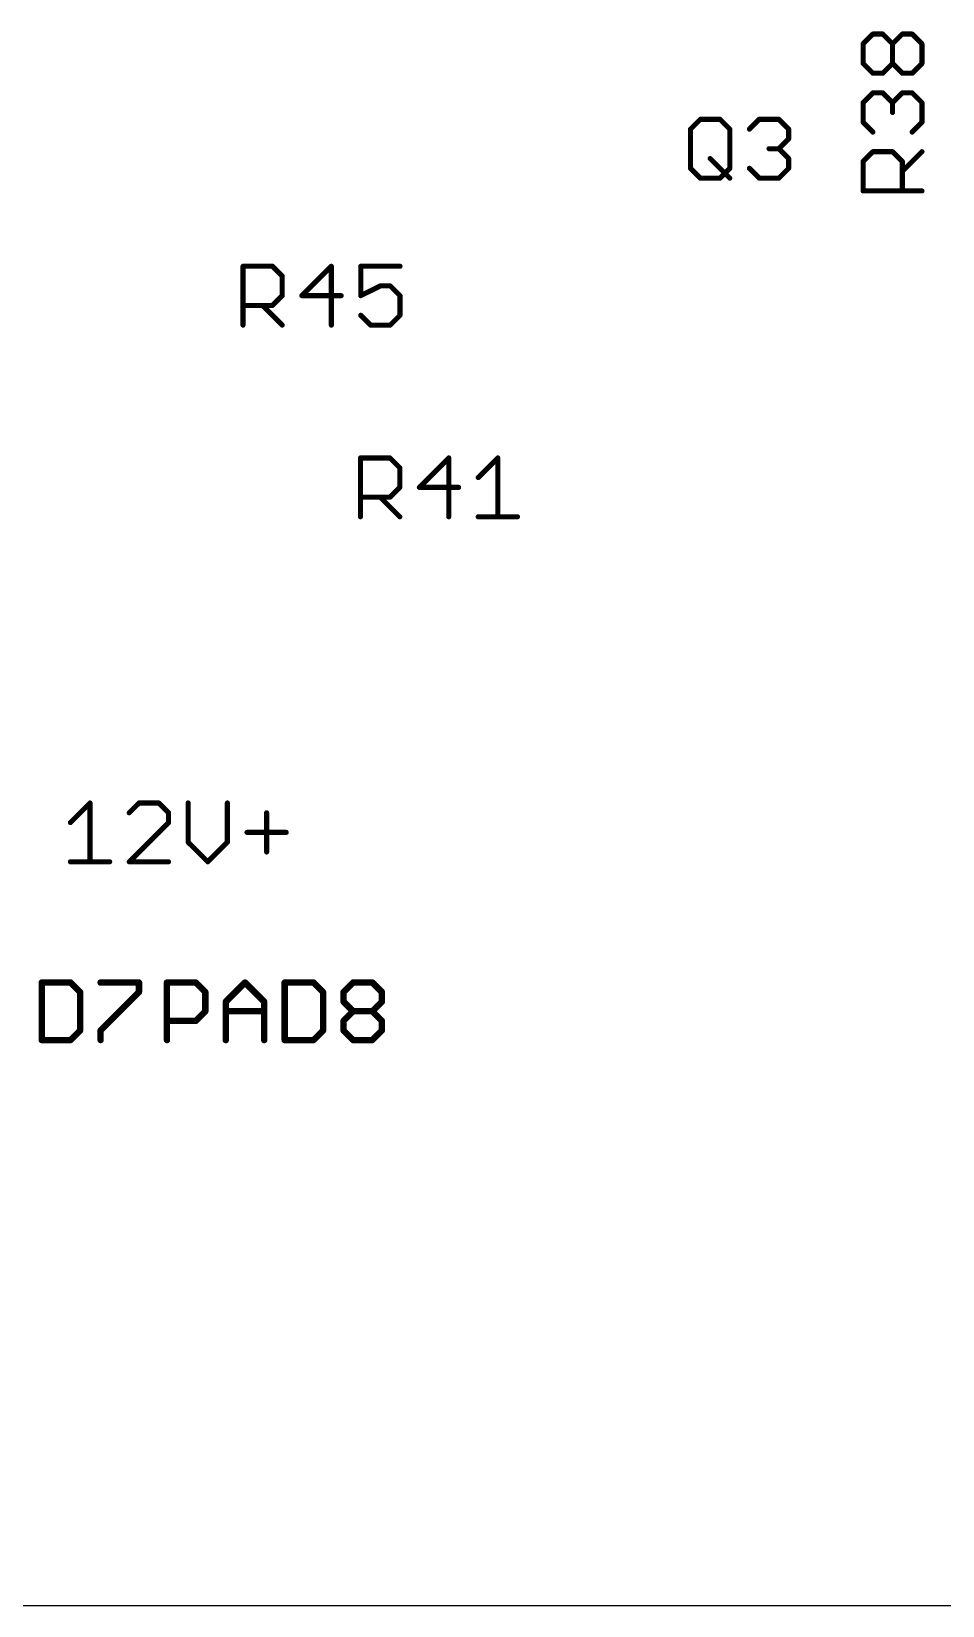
# Model space of a CAD drawing. Extents: x 0 to 11.2, y 0 to 11.2.
# Drawn here: x 4.152 to 4.864, y 0 to 1.232 of the extents above; entities that cross this region are included whole.
import ezdxf

# ---------------------------------------------------------------- set-up
doc = ezdxf.new("R2010")
doc.units = 0
doc.layers.add('20', color=53, linetype='CONTINUOUS')
doc.layers.add('25', color=253, linetype='CONTINUOUS')

msp = doc.modelspace()

# ---------------------------------------------------------------- linework, layer by layer
at = {"layer": '20'}
msp.add_line((0, 0), (11.21, 0), dxfattribs=at)
at = {"layer": '25'}
for points, const_width in [([(4.801961, 1.222098), (4.809634, 1.229771)], 0.004), ([(4.809634, 1.229771), (4.817307, 1.229771)], 0.004), ([(4.817307, 1.229771), (4.82498, 1.222098)], 0.004), ([(4.82498, 1.222098), (4.832654, 1.229771)], 0.004), ([(4.832654, 1.229771), (4.840327, 1.229771)], 0.004), ([(4.840327, 1.229771), (4.848, 1.222098)], 0.004), ([(4.801961, 1.206752), (4.801961, 1.222098)], 0.004), ([(4.82498, 1.206752), (4.82498, 1.222098)], 0.004), ([(4.848, 1.222098), (4.848, 1.206752)], 0.004), ([(4.809634, 1.199078), (4.801961, 1.206752)], 0.004), ([(4.82498, 1.206752), (4.817307, 1.199078)], 0.004), ([(4.832654, 1.199078), (4.82498, 1.206752)], 0.004), ([(4.848, 1.206752), (4.840327, 1.199078)], 0.004), ([(4.817307, 1.199078), (4.809634, 1.199078)], 0.004), ([(4.840327, 1.199078), (4.832654, 1.199078)], 0.004), ([(4.801961, 1.176059), (4.809634, 1.183732)], 0.004), ([(4.809634, 1.183732), (4.817307, 1.183732)], 0.004), ([(4.817307, 1.183732), (4.82498, 1.176059)], 0.004), ([(4.82498, 1.176059), (4.832654, 1.183732)], 0.004), ([(4.832654, 1.183732), (4.840327, 1.183732)], 0.004), ([(4.840327, 1.183732), (4.848, 1.176059)], 0.004), ([(4.801961, 1.160712), (4.801961, 1.176059)], 0.004), ([(4.82498, 1.176059), (4.82498, 1.168386)], 0.004), ([(4.848, 1.176059), (4.848, 1.160712)], 0.004), ([(4.667, 1.155366), (4.674673, 1.163039)], 0.004), ([(4.674673, 1.163039), (4.69002, 1.163039)], 0.004), ([(4.69002, 1.163039), (4.697693, 1.155366)], 0.004), ([(4.713039, 1.155366), (4.720712, 1.163039)], 0.004), ([(4.720712, 1.163039), (4.736059, 1.163039)], 0.004), ([(4.736059, 1.163039), (4.743732, 1.155366)], 0.004), ([(4.809634, 1.153039), (4.801961, 1.160712)], 0.004), ([(4.848, 1.160712), (4.840327, 1.153039)], 0.004), ([(4.667, 1.124673), (4.667, 1.155366)], 0.004), ([(4.697693, 1.155366), (4.697693, 1.124673)], 0.004), ([(4.743732, 1.147693), (4.736059, 1.14002)], 0.004), ([(4.743732, 1.155366), (4.743732, 1.147693)], 0.004), ([(4.682346, 1.132346), (4.697693, 1.117)], 0.004), ([(4.736059, 1.14002), (4.728386, 1.14002)], 0.004), ([(4.736059, 1.14002), (4.743732, 1.132346)], 0.004), ([(4.743732, 1.132346), (4.743732, 1.124673)], 0.004), ([(4.801961, 1.13002), (4.809634, 1.137693)], 0.004), ([(4.809634, 1.137693), (4.82498, 1.137693)], 0.004), ([(4.82498, 1.137693), (4.832654, 1.13002)], 0.004), ([(4.832654, 1.122346), (4.848, 1.137693)], 0.004), ([(4.674673, 1.117), (4.667, 1.124673)], 0.004), ([(4.697693, 1.124673), (4.69002, 1.117)], 0.004), ([(4.720712, 1.117), (4.713039, 1.124673)], 0.004), ([(4.743732, 1.124673), (4.736059, 1.117)], 0.004), ([(4.801961, 1.107), (4.801961, 1.13002)], 0.004), ([(4.832654, 1.13002), (4.832654, 1.107)], 0.004), ([(4.69002, 1.117), (4.674673, 1.117)], 0.004), ([(4.736059, 1.117), (4.720712, 1.117)], 0.004), ([(4.848, 1.107), (4.801961, 1.107)], 0.004), ([(4.317, 1.002), (4.317, 1.048039)], 0.004), ([(4.317, 1.048039), (4.34002, 1.048039)], 0.004), ([(4.34002, 1.048039), (4.347693, 1.040366)], 0.004), ([(4.386059, 1.048039), (4.363039, 1.02502)], 0.004), ([(4.386059, 1.002), (4.386059, 1.048039)], 0.004), ([(4.439771, 1.048039), (4.409078, 1.048039)], 0.004), ([(4.409078, 1.048039), (4.409078, 1.02502)], 0.004), ([(4.347693, 1.040366), (4.347693, 1.02502)], 0.004), ([(4.409078, 1.02502), (4.424425, 1.032693)], 0.004), ([(4.424425, 1.032693), (4.432098, 1.032693)], 0.004), ([(4.432098, 1.032693), (4.439771, 1.02502)], 0.004), ([(4.347693, 1.02502), (4.34002, 1.017346)], 0.004), ([(4.363039, 1.02502), (4.393732, 1.02502)], 0.004), ([(4.439771, 1.02502), (4.439771, 1.009673)], 0.004), ([(4.34002, 1.017346), (4.317, 1.017346)], 0.004), ([(4.332346, 1.017346), (4.347693, 1.002)], 0.004), ([(4.416752, 1.002), (4.409078, 1.009673)], 0.004), ([(4.439771, 1.009673), (4.432098, 1.002)], 0.004), ([(4.432098, 1.002), (4.416752, 1.002)], 0.004), ([(4.408882, 0.852), (4.408882, 0.898039)], 0.004), ([(4.408882, 0.898039), (4.431902, 0.898039)], 0.004), ([(4.431902, 0.898039), (4.439575, 0.890366)], 0.004), ([(4.477941, 0.898039), (4.454921, 0.87502)], 0.004), ([(4.477941, 0.852), (4.477941, 0.898039)], 0.004), ([(4.500961, 0.882693), (4.516307, 0.898039)], 0.004), ([(4.516307, 0.898039), (4.516307, 0.852)], 0.004), ([(4.439575, 0.890366), (4.439575, 0.87502)], 0.004), ([(4.439575, 0.87502), (4.431902, 0.867346)], 0.004), ([(4.454921, 0.87502), (4.485614, 0.87502)], 0.004), ([(4.431902, 0.867346), (4.408882, 0.867346)], 0.004), ([(4.424228, 0.867346), (4.439575, 0.852)], 0.004), ([(4.500961, 0.852), (4.531653, 0.852)], 0.004), ([(4.182, 0.612693), (4.197346, 0.628039)], 0.004), ([(4.197346, 0.628039), (4.197346, 0.582)], 0.004), ([(4.235712, 0.628039), (4.228039, 0.620366)], 0.004), ([(4.251059, 0.628039), (4.235712, 0.628039)], 0.004), ([(4.258732, 0.620366), (4.251059, 0.628039)], 0.004), ([(4.274078, 0.628039), (4.274078, 0.597346)], 0.004), ([(4.304771, 0.597346), (4.304771, 0.628039)], 0.004), ([(4.258732, 0.612693), (4.258732, 0.620366)], 0.004), ([(4.335464, 0.620366), (4.335464, 0.589673)], 0.004), ([(4.228039, 0.582), (4.258732, 0.612693)], 0.004), ([(4.320118, 0.60502), (4.350811, 0.60502)], 0.004), ([(4.274078, 0.597346), (4.289425, 0.582)], 0.004), ([(4.289425, 0.582), (4.304771, 0.597346)], 0.004), ([(4.182, 0.582), (4.212693, 0.582)], 0.004), ([(4.258732, 0.582), (4.228039, 0.582)], 0.004), ([(4.159578, 0.487538), (4.159578, 0.4425)], 0.005), ([(4.182098, 0.487538), (4.159578, 0.487538)], 0.005), ([(4.189604, 0.480032), (4.182098, 0.487538)], 0.005), ([(4.189604, 0.450006), (4.189604, 0.480032)], 0.005), ([(4.205618, 0.487538), (4.235643, 0.487538)], 0.005), ([(4.235643, 0.480032), (4.205618, 0.450006)], 0.005), ([(4.235643, 0.487538), (4.235643, 0.480032)], 0.005), ([(4.2575, 0.4425), (4.2575, 0.487538)], 0.005), ([(4.2575, 0.487538), (4.280019, 0.487538)], 0.005), ([(4.280019, 0.487538), (4.287526, 0.480032)], 0.005), ([(4.287526, 0.480032), (4.287526, 0.465019)], 0.005), ([(4.303539, 0.472526), (4.318552, 0.487538)], 0.005), ([(4.318552, 0.487538), (4.333565, 0.472526)], 0.005), ([(4.349578, 0.487538), (4.349578, 0.4425)], 0.005), ([(4.372098, 0.487538), (4.349578, 0.487538)], 0.005), ([(4.379604, 0.480032), (4.372098, 0.487538)], 0.005), ([(4.379604, 0.450006), (4.379604, 0.480032)], 0.005), ([(4.395618, 0.480032), (4.403124, 0.487538)], 0.005), ([(4.395618, 0.472526), (4.395618, 0.480032)], 0.005), ([(4.403124, 0.487538), (4.418137, 0.487538)], 0.005), ([(4.418137, 0.487538), (4.425643, 0.480032)], 0.005), ([(4.425643, 0.480032), (4.425643, 0.472526)], 0.005), ([(4.303539, 0.4425), (4.303539, 0.472526)], 0.005), ([(4.333565, 0.472526), (4.333565, 0.4425)], 0.005), ([(4.403124, 0.465019), (4.395618, 0.472526)], 0.005), ([(4.425643, 0.472526), (4.418137, 0.465019)], 0.005), ([(4.280019, 0.457513), (4.2575, 0.457513)], 0.005), ([(4.287526, 0.465019), (4.280019, 0.457513)], 0.005), ([(4.303539, 0.465019), (4.333565, 0.465019)], 0.005), ([(4.395618, 0.457513), (4.403124, 0.465019)], 0.005), ([(4.395618, 0.450006), (4.395618, 0.457513)], 0.005), ([(4.403124, 0.465019), (4.418137, 0.465019)], 0.005), ([(4.418137, 0.465019), (4.425643, 0.457513)], 0.005), ([(4.425643, 0.457513), (4.425643, 0.450006)], 0.005), ([(4.159578, 0.4425), (4.182098, 0.4425)], 0.005), ([(4.182098, 0.4425), (4.189604, 0.450006)], 0.005), ([(4.205618, 0.450006), (4.205618, 0.4425)], 0.005), ([(4.349578, 0.4425), (4.372098, 0.4425)], 0.005), ([(4.372098, 0.4425), (4.379604, 0.450006)], 0.005), ([(4.403124, 0.4425), (4.395618, 0.450006)], 0.005), ([(4.418137, 0.4425), (4.403124, 0.4425)], 0.005), ([(4.425643, 0.450006), (4.418137, 0.4425)], 0.005)]:
    msp.add_lwpolyline(points, dxfattribs=dict(at, const_width=const_width))
for points, const_width in [([(4.802961, 1.222098, 1), (4.800961, 1.222098)], 0.002), ([(4.801254, 1.222805, 1), (4.802668, 1.221391)], 0.002), ([(4.809634, 1.230771, 1), (4.809634, 1.228771)], 0.002), ([(4.810341, 1.229064, 1), (4.808927, 1.230478)], 0.002), ([(4.818014, 1.230478, 1), (4.8166, 1.229064)], 0.002), ([(4.817307, 1.228771, 1), (4.817307, 1.230771)], 0.002), ([(4.82598, 1.222098, 1), (4.82398, 1.222098)], 0.002), ([(4.824273, 1.222805, 1), (4.825688, 1.221391)], 0.002), ([(4.824273, 1.221391, 1), (4.825688, 1.222805)], 0.002), ([(4.832654, 1.230771, 1), (4.832654, 1.228771)], 0.002), ([(4.833361, 1.229064, 1), (4.831947, 1.230478)], 0.002), ([(4.841034, 1.230478, 1), (4.83962, 1.229064)], 0.002), ([(4.840327, 1.228771, 1), (4.840327, 1.230771)], 0.002), ([(4.849, 1.222098, 1), (4.847, 1.222098)], 0.002), ([(4.847293, 1.221391, 1), (4.848707, 1.222805)], 0.002), ([(4.802668, 1.207459, 1), (4.801254, 1.206044)], 0.002), ([(4.800961, 1.206752, 1), (4.802961, 1.206752)], 0.002), ([(4.825688, 1.207459, 1), (4.824273, 1.206044)], 0.002), ([(4.82398, 1.206752, 1), (4.82598, 1.206752)], 0.002), ([(4.825688, 1.206044, 1), (4.824273, 1.207459)], 0.002), ([(4.847, 1.206752, 1), (4.849, 1.206752)], 0.002), ([(4.848707, 1.206044, 1), (4.847293, 1.207459)], 0.002), ([(4.809634, 1.200078, 1), (4.809634, 1.198078)], 0.002), ([(4.808927, 1.198371, 1), (4.810341, 1.199786)], 0.002), ([(4.8166, 1.199786, 1), (4.818014, 1.198371)], 0.002), ([(4.817307, 1.198078, 1), (4.817307, 1.200078)], 0.002), ([(4.832654, 1.200078, 1), (4.832654, 1.198078)], 0.002), ([(4.831947, 1.198371, 1), (4.833361, 1.199786)], 0.002), ([(4.83962, 1.199786, 1), (4.841034, 1.198371)], 0.002), ([(4.840327, 1.198078, 1), (4.840327, 1.200078)], 0.002), ([(4.809634, 1.184732, 1), (4.809634, 1.182732)], 0.002), ([(4.810341, 1.183025, 1), (4.808927, 1.184439)], 0.002), ([(4.818014, 1.184439, 1), (4.8166, 1.183025)], 0.002), ([(4.817307, 1.182732, 1), (4.817307, 1.184732)], 0.002), ([(4.832654, 1.184732, 1), (4.832654, 1.182732)], 0.002), ([(4.833361, 1.183025, 1), (4.831947, 1.184439)], 0.002), ([(4.841034, 1.184439, 1), (4.83962, 1.183025)], 0.002), ([(4.840327, 1.182732, 1), (4.840327, 1.184732)], 0.002), ([(4.802961, 1.176059, 1), (4.800961, 1.176059)], 0.002), ([(4.801254, 1.176766, 1), (4.802668, 1.175352)], 0.002), ([(4.82598, 1.176059, 1), (4.82398, 1.176059)], 0.002), ([(4.824273, 1.176766, 1), (4.825688, 1.175352)], 0.002), ([(4.824273, 1.175352, 1), (4.825688, 1.176766)], 0.002), ([(4.849, 1.176059, 1), (4.847, 1.176059)], 0.002), ([(4.847293, 1.175352, 1), (4.848707, 1.176766)], 0.002), ([(4.674673, 1.164039, 1), (4.674673, 1.162039)], 0.002), ([(4.67538, 1.162332, 1), (4.673966, 1.163746)], 0.002), ([(4.690727, 1.163746, 1), (4.689312, 1.162332)], 0.002), ([(4.69002, 1.162039, 1), (4.69002, 1.164039)], 0.002), ([(4.720712, 1.164039, 1), (4.720712, 1.162039)], 0.002), ([(4.721419, 1.162332, 1), (4.720005, 1.163746)], 0.002), ([(4.736766, 1.163746, 1), (4.735352, 1.162332)], 0.002), ([(4.736059, 1.162039, 1), (4.736059, 1.164039)], 0.002), ([(4.802668, 1.161419, 1), (4.801254, 1.160005)], 0.002), ([(4.800961, 1.160712, 1), (4.802961, 1.160712)], 0.002), ([(4.82398, 1.168386, 1), (4.82598, 1.168386)], 0.002), ([(4.847, 1.160712, 1), (4.849, 1.160712)], 0.002), ([(4.848707, 1.160005, 1), (4.847293, 1.161419)], 0.002), ([(4.668, 1.155366, 1), (4.666, 1.155366)], 0.002), ([(4.666293, 1.156073, 1), (4.667707, 1.154659)], 0.002), ([(4.698693, 1.155366, 1), (4.696693, 1.155366)], 0.002), ([(4.696986, 1.154659, 1), (4.6984, 1.156073)], 0.002), ([(4.712332, 1.156073, 1), (4.713746, 1.154659)], 0.002), ([(4.744732, 1.155366, 1), (4.742732, 1.155366)], 0.002), ([(4.742732, 1.147693, 1), (4.744732, 1.147693)], 0.002), ([(4.743025, 1.154659, 1), (4.744439, 1.156073)], 0.002), ([(4.744439, 1.146986, 1), (4.743025, 1.1484)], 0.002), ([(4.808927, 1.152332, 1), (4.810341, 1.153746)], 0.002), ([(4.83962, 1.153746, 1), (4.841034, 1.152332)], 0.002), ([(4.683053, 1.133053, 1), (4.681639, 1.131639)], 0.002), ([(4.728386, 1.14102, 1), (4.728386, 1.13902)], 0.002), ([(4.736766, 1.140727, 1), (4.735352, 1.139312)], 0.002), ([(4.735352, 1.140727, 1), (4.736766, 1.139312)], 0.002), ([(4.736059, 1.13902, 1), (4.736059, 1.14102)], 0.002), ([(4.744732, 1.132346, 1), (4.742732, 1.132346)], 0.002), ([(4.743025, 1.131639, 1), (4.744439, 1.133053)], 0.002), ([(4.809634, 1.138693, 1), (4.809634, 1.136693)], 0.002), ([(4.810341, 1.136986, 1), (4.808927, 1.1384)], 0.002), ([(4.825688, 1.1384, 1), (4.824273, 1.136986)], 0.002), ([(4.82498, 1.136693, 1), (4.82498, 1.138693)], 0.002), ([(4.848707, 1.136986, 1), (4.847293, 1.1384)], 0.002), ([(4.667707, 1.12538, 1), (4.666293, 1.123966)], 0.002), ([(4.666, 1.124673, 1), (4.668, 1.124673)], 0.002), ([(4.696693, 1.124673, 1), (4.698693, 1.124673)], 0.002), ([(4.6984, 1.123966, 1), (4.696986, 1.12538)], 0.002), ([(4.713746, 1.12538, 1), (4.712332, 1.123966)], 0.002), ([(4.742732, 1.124673, 1), (4.744732, 1.124673)], 0.002), ([(4.744439, 1.123966, 1), (4.743025, 1.12538)], 0.002), ([(4.802961, 1.13002, 1), (4.800961, 1.13002)], 0.002), ([(4.801254, 1.130727, 1), (4.802668, 1.129312)], 0.002), ([(4.833654, 1.13002, 1), (4.831654, 1.13002)], 0.002), ([(4.831947, 1.123053, 1), (4.833361, 1.121639)], 0.002), ([(4.831947, 1.129312, 1), (4.833361, 1.130727)], 0.002), ([(4.674673, 1.118, 1), (4.674673, 1.116)], 0.002), ([(4.673966, 1.116293, 1), (4.67538, 1.117707)], 0.002), ([(4.689312, 1.117707, 1), (4.690727, 1.116293)], 0.002), ([(4.69002, 1.116, 1), (4.69002, 1.118)], 0.002), ([(4.696986, 1.116293, 1), (4.6984, 1.117707)], 0.002), ([(4.720712, 1.118, 1), (4.720712, 1.116)], 0.002), ([(4.720005, 1.116293, 1), (4.721419, 1.117707)], 0.002), ([(4.735352, 1.117707, 1), (4.736766, 1.116293)], 0.002), ([(4.736059, 1.116, 1), (4.736059, 1.118)], 0.002), ([(4.801961, 1.108, 1), (4.801961, 1.106)], 0.002), ([(4.848, 1.106, 1), (4.848, 1.108)], 0.002), ([(4.800961, 1.107, 1), (4.802961, 1.107)], 0.002), ([(4.831654, 1.107, 1), (4.833654, 1.107)], 0.002), ([(4.318, 1.048039, 1), (4.316, 1.048039)], 0.002), ([(4.317, 1.049039, 1), (4.317, 1.047039)], 0.002), ([(4.340727, 1.048746, 1), (4.339312, 1.047332)], 0.002), ([(4.34002, 1.047039, 1), (4.34002, 1.049039)], 0.002), ([(4.387059, 1.048039, 1), (4.385059, 1.048039)], 0.002), ([(4.386766, 1.047332, 1), (4.385352, 1.048746)], 0.002), ([(4.409078, 1.049039, 1), (4.409078, 1.047039)], 0.002), ([(4.410078, 1.048039, 1), (4.408078, 1.048039)], 0.002), ([(4.439771, 1.047039, 1), (4.439771, 1.049039)], 0.002), ([(4.348693, 1.040366, 1), (4.346693, 1.040366)], 0.002), ([(4.346986, 1.039659, 1), (4.3484, 1.041073)], 0.002), ([(4.424425, 1.033693, 1), (4.424425, 1.031693)], 0.002), ([(4.424872, 1.031798, 1), (4.423978, 1.033587)], 0.002), ([(4.432805, 1.0334, 1), (4.431391, 1.031986)], 0.002), ([(4.432098, 1.031693, 1), (4.432098, 1.033693)], 0.002), ([(4.346693, 1.02502, 1), (4.348693, 1.02502)], 0.002), ([(4.3484, 1.024312, 1), (4.346986, 1.025727)], 0.002), ([(4.363039, 1.02602, 1), (4.363039, 1.02402)], 0.002), ([(4.362332, 1.025727, 1), (4.363746, 1.024312)], 0.002), ([(4.393732, 1.02402, 1), (4.393732, 1.02602)], 0.002), ([(4.408631, 1.025914, 1), (4.409526, 1.024125)], 0.002), ([(4.408078, 1.02502, 1), (4.410078, 1.02502)], 0.002), ([(4.440771, 1.02502, 1), (4.438771, 1.02502)], 0.002), ([(4.439064, 1.024312, 1), (4.440478, 1.025727)], 0.002), ([(4.317, 1.018346, 1), (4.317, 1.016346)], 0.002), ([(4.333053, 1.018053, 1), (4.331639, 1.016639)], 0.002), ([(4.339312, 1.018053, 1), (4.340727, 1.016639)], 0.002), ([(4.34002, 1.016346, 1), (4.34002, 1.018346)], 0.002), ([(4.409786, 1.01038, 1), (4.408371, 1.008966)], 0.002), ([(4.438771, 1.009673, 1), (4.440771, 1.009673)], 0.002), ([(4.440478, 1.008966, 1), (4.439064, 1.01038)], 0.002), ([(4.316, 1.002, 1), (4.318, 1.002)], 0.002), ([(4.346986, 1.001293, 1), (4.3484, 1.002707)], 0.002), ([(4.385059, 1.002, 1), (4.387059, 1.002)], 0.002), ([(4.416752, 1.003, 1), (4.416752, 1.001)], 0.002), ([(4.416044, 1.001293, 1), (4.417459, 1.002707)], 0.002), ([(4.431391, 1.002707, 1), (4.432805, 1.001293)], 0.002), ([(4.432098, 1.001, 1), (4.432098, 1.003)], 0.002), ([(4.409882, 0.898039, 1), (4.407882, 0.898039)], 0.002), ([(4.408882, 0.899039, 1), (4.408882, 0.897039)], 0.002), ([(4.432609, 0.898746, 1), (4.431194, 0.897332)], 0.002), ([(4.431902, 0.897039, 1), (4.431902, 0.899039)], 0.002), ([(4.478941, 0.898039, 1), (4.476941, 0.898039)], 0.002), ([(4.478648, 0.897332, 1), (4.477234, 0.898746)], 0.002), ([(4.517307, 0.898039, 1), (4.515307, 0.898039)], 0.002), ([(4.517014, 0.897332, 1), (4.5156, 0.898746)], 0.002), ([(4.440575, 0.890366, 1), (4.438575, 0.890366)], 0.002), ([(4.438868, 0.889659, 1), (4.440282, 0.891073)], 0.002), ([(4.438575, 0.87502, 1), (4.440575, 0.87502)], 0.002), ([(4.440282, 0.874312, 1), (4.438868, 0.875727)], 0.002), ([(4.454921, 0.87602, 1), (4.454921, 0.87402)], 0.002), ([(4.454214, 0.875727, 1), (4.455628, 0.874312)], 0.002), ([(4.485614, 0.87402, 1), (4.485614, 0.87602)], 0.002), ([(4.500253, 0.8834, 1), (4.501668, 0.881986)], 0.002), ([(4.408882, 0.868346, 1), (4.408882, 0.866346)], 0.002), ([(4.424935, 0.868053, 1), (4.423521, 0.866639)], 0.002), ([(4.431194, 0.868053, 1), (4.432609, 0.866639)], 0.002), ([(4.431902, 0.866346, 1), (4.431902, 0.868346)], 0.002), ([(4.407882, 0.852, 1), (4.409882, 0.852)], 0.002), ([(4.438868, 0.851293, 1), (4.440282, 0.852707)], 0.002), ([(4.476941, 0.852, 1), (4.478941, 0.852)], 0.002), ([(4.500961, 0.853, 1), (4.500961, 0.851)], 0.002), ([(4.515307, 0.852, 1), (4.517307, 0.852)], 0.002), ([(4.531653, 0.851, 1), (4.531653, 0.853)], 0.002), ([(4.198346, 0.628039, 1), (4.196346, 0.628039)], 0.002), ([(4.198053, 0.627332, 1), (4.196639, 0.628746)], 0.002), ([(4.235712, 0.629039, 1), (4.235712, 0.627039)], 0.002), ([(4.236419, 0.627332, 1), (4.235005, 0.628746)], 0.002), ([(4.251766, 0.628746, 1), (4.250352, 0.627332)], 0.002), ([(4.251059, 0.627039, 1), (4.251059, 0.629039)], 0.002), ([(4.275078, 0.628039, 1), (4.273078, 0.628039)], 0.002), ([(4.305771, 0.628039, 1), (4.303771, 0.628039)], 0.002), ([(4.227332, 0.621073, 1), (4.228746, 0.619659)], 0.002), ([(4.259732, 0.620366, 1), (4.257732, 0.620366)], 0.002), ([(4.258025, 0.619659, 1), (4.259439, 0.621073)], 0.002), ([(4.336464, 0.620366, 1), (4.334464, 0.620366)], 0.002), ([(4.181293, 0.6134, 1), (4.182707, 0.611986)], 0.002), ([(4.257732, 0.612693, 1), (4.259732, 0.612693)], 0.002), ([(4.259439, 0.611986, 1), (4.258025, 0.6134)], 0.002), ([(4.320118, 0.60602, 1), (4.320118, 0.60402)], 0.002), ([(4.350811, 0.60402, 1), (4.350811, 0.60602)], 0.002), ([(4.274786, 0.598053, 1), (4.273371, 0.596639)], 0.002), ([(4.273078, 0.597346, 1), (4.275078, 0.597346)], 0.002), ([(4.303771, 0.597346, 1), (4.305771, 0.597346)], 0.002), ([(4.305478, 0.596639, 1), (4.304064, 0.598053)], 0.002), ([(4.182, 0.583, 1), (4.182, 0.581)], 0.002), ([(4.196346, 0.582, 1), (4.198346, 0.582)], 0.002), ([(4.212693, 0.581, 1), (4.212693, 0.583)], 0.002), ([(4.228039, 0.583, 1), (4.228039, 0.581)], 0.002), ([(4.227332, 0.582707, 1), (4.228746, 0.581293)], 0.002), ([(4.258732, 0.581, 1), (4.258732, 0.583)], 0.002), ([(4.288718, 0.582707, 1), (4.290132, 0.581293)], 0.002), ([(4.288718, 0.581293, 1), (4.290132, 0.582707)], 0.002), ([(4.334464, 0.589673, 1), (4.336464, 0.589673)], 0.002), ([(4.160828, 0.487538, 1), (4.158328, 0.487538)], 0.0025), ([(4.159578, 0.488788, 1), (4.159578, 0.486288)], 0.0025), ([(4.182982, 0.488422, 1), (4.181214, 0.486655)], 0.0025), ([(4.182098, 0.486288, 1), (4.182098, 0.488788)], 0.0025), ([(4.190854, 0.480032, 1), (4.188354, 0.480032)], 0.0025), ([(4.18872, 0.479148, 1), (4.190488, 0.480916)], 0.0025), ([(4.205618, 0.488788, 1), (4.205618, 0.486288)], 0.0025), ([(4.236893, 0.487538, 1), (4.234393, 0.487538)], 0.0025), ([(4.234393, 0.480032, 1), (4.236893, 0.480032)], 0.0025), ([(4.236527, 0.479148, 1), (4.234759, 0.480916)], 0.0025), ([(4.235643, 0.486288, 1), (4.235643, 0.488788)], 0.0025), ([(4.25875, 0.487538, 1), (4.25625, 0.487538)], 0.0025), ([(4.2575, 0.488788, 1), (4.2575, 0.486288)], 0.0025), ([(4.280903, 0.488422, 1), (4.279135, 0.486655)], 0.0025), ([(4.280019, 0.486288, 1), (4.280019, 0.488788)], 0.0025), ([(4.288776, 0.480032, 1), (4.286276, 0.480032)], 0.0025), ([(4.286642, 0.479148, 1), (4.288409, 0.480916)], 0.0025), ([(4.319436, 0.488422, 1), (4.317668, 0.486655)], 0.0025), ([(4.319436, 0.486655, 1), (4.317668, 0.488422)], 0.0025), ([(4.350828, 0.487538, 1), (4.348328, 0.487538)], 0.0025), ([(4.349578, 0.488788, 1), (4.349578, 0.486288)], 0.0025), ([(4.372982, 0.488422, 1), (4.371214, 0.486655)], 0.0025), ([(4.372098, 0.486288, 1), (4.372098, 0.488788)], 0.0025), ([(4.380854, 0.480032, 1), (4.378354, 0.480032)], 0.0025), ([(4.37872, 0.479148, 1), (4.380488, 0.480916)], 0.0025), ([(4.396868, 0.480032, 1), (4.394368, 0.480032)], 0.0025), ([(4.394734, 0.480916, 1), (4.396502, 0.479148)], 0.0025), ([(4.403124, 0.488788, 1), (4.403124, 0.486288)], 0.0025), ([(4.404008, 0.486655, 1), (4.40224, 0.488422)], 0.0025), ([(4.419021, 0.488422, 1), (4.417253, 0.486655)], 0.0025), ([(4.418137, 0.486288, 1), (4.418137, 0.488788)], 0.0025), ([(4.426893, 0.480032, 1), (4.424393, 0.480032)], 0.0025), ([(4.424759, 0.479148, 1), (4.426527, 0.480916)], 0.0025), ([(4.304789, 0.472526, 1), (4.302289, 0.472526)], 0.0025), ([(4.302655, 0.473409, 1), (4.304423, 0.471642)], 0.0025), ([(4.334815, 0.472526, 1), (4.332315, 0.472526)], 0.0025), ([(4.332681, 0.471642, 1), (4.334449, 0.473409)], 0.0025), ([(4.396502, 0.473409, 1), (4.394734, 0.471642)], 0.0025), ([(4.394368, 0.472526, 1), (4.396868, 0.472526)], 0.0025), ([(4.424393, 0.472526, 1), (4.426893, 0.472526)], 0.0025), ([(4.426527, 0.471642, 1), (4.424759, 0.473409)], 0.0025), ([(4.2575, 0.458763, 1), (4.2575, 0.456263)], 0.0025), ([(4.279135, 0.458397, 1), (4.280903, 0.456629)], 0.0025), ([(4.280019, 0.456263, 1), (4.280019, 0.458763)], 0.0025), ([(4.286276, 0.465019, 1), (4.288776, 0.465019)], 0.0025), ([(4.288409, 0.464135, 1), (4.286642, 0.465903)], 0.0025), ([(4.303539, 0.466269, 1), (4.303539, 0.463769)], 0.0025), ([(4.333565, 0.463769, 1), (4.333565, 0.466269)], 0.0025), ([(4.396868, 0.457513, 1), (4.394368, 0.457513)], 0.0025), ([(4.394734, 0.458397, 1), (4.396502, 0.456629)], 0.0025), ([(4.403124, 0.466269, 1), (4.403124, 0.463769)], 0.0025), ([(4.404008, 0.464135, 1), (4.40224, 0.465903)], 0.0025), ([(4.40224, 0.464135, 1), (4.404008, 0.465903)], 0.0025), ([(4.419021, 0.465903, 1), (4.417253, 0.464135)], 0.0025), ([(4.417253, 0.465903, 1), (4.419021, 0.464135)], 0.0025), ([(4.418137, 0.463769, 1), (4.418137, 0.466269)], 0.0025), ([(4.426893, 0.457513, 1), (4.424393, 0.457513)], 0.0025), ([(4.424759, 0.456629, 1), (4.426527, 0.458397)], 0.0025), ([(4.159578, 0.44375, 1), (4.159578, 0.44125)], 0.0025), ([(4.158328, 0.4425, 1), (4.160828, 0.4425)], 0.0025), ([(4.181214, 0.443384, 1), (4.182982, 0.441616)], 0.0025), ([(4.182098, 0.44125, 1), (4.182098, 0.44375)], 0.0025), ([(4.188354, 0.450006, 1), (4.190854, 0.450006)], 0.0025), ([(4.190488, 0.449123, 1), (4.18872, 0.45089)], 0.0025), ([(4.206868, 0.450006, 1), (4.204368, 0.450006)], 0.0025), ([(4.204734, 0.45089, 1), (4.206502, 0.449123)], 0.0025), ([(4.204368, 0.4425, 1), (4.206868, 0.4425)], 0.0025), ([(4.25625, 0.4425, 1), (4.25875, 0.4425)], 0.0025), ([(4.302289, 0.4425, 1), (4.304789, 0.4425)], 0.0025), ([(4.332315, 0.4425, 1), (4.334815, 0.4425)], 0.0025), ([(4.349578, 0.44375, 1), (4.349578, 0.44125)], 0.0025), ([(4.348328, 0.4425, 1), (4.350828, 0.4425)], 0.0025), ([(4.371214, 0.443384, 1), (4.372982, 0.441616)], 0.0025), ([(4.372098, 0.44125, 1), (4.372098, 0.44375)], 0.0025), ([(4.378354, 0.450006, 1), (4.380854, 0.450006)], 0.0025), ([(4.380488, 0.449123, 1), (4.37872, 0.45089)], 0.0025), ([(4.396502, 0.45089, 1), (4.394734, 0.449123)], 0.0025), ([(4.394368, 0.450006, 1), (4.396868, 0.450006)], 0.0025), ([(4.403124, 0.44375, 1), (4.403124, 0.44125)], 0.0025), ([(4.40224, 0.441616, 1), (4.404008, 0.443384)], 0.0025), ([(4.417253, 0.443384, 1), (4.419021, 0.441616)], 0.0025), ([(4.418137, 0.44125, 1), (4.418137, 0.44375)], 0.0025), ([(4.424393, 0.450006, 1), (4.426893, 0.450006)], 0.0025), ([(4.426527, 0.449123, 1), (4.424759, 0.45089)], 0.0025)]:
    msp.add_lwpolyline(points, format="xyb", dxfattribs=dict(at, const_width=const_width))

doc.saveas('drawing.dxf')
